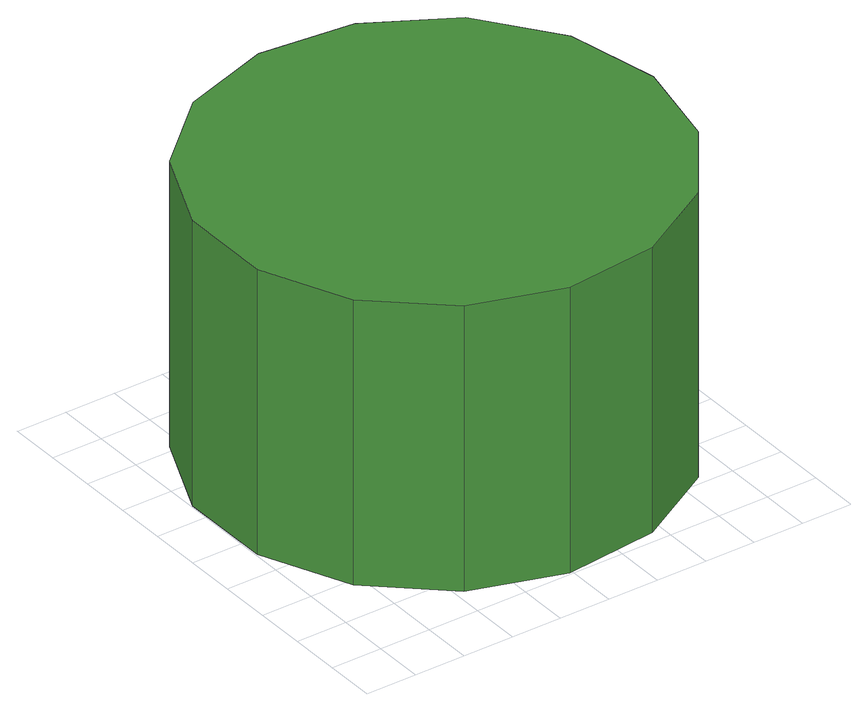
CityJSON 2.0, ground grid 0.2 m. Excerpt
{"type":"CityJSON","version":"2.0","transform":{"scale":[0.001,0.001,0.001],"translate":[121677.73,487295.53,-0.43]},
"CityObjects":{
"tree1":{"type":"SolitaryVegetationObject","attributes":{"function":"something"},"geometry":[{"type":"MultiSurface","lod":"1","boundaries":[[[0,1,2,3,4,5,6,7,8,9,10,11,12,13,14]],[[15,16,17,18,19,20,21,22,23,24,25,26,27,28,29]],[[0,29,28,1]],[[1,28,27,2]],[[2,27,26,3]],[[3,26,25,4]],[[4,25,24,5]],[[5,24,23,6]],[[6,23,22,7]],[[7,22,21,8]],[[8,21,20,9]],[[9,20,19,10]],[[10,19,18,11]],[[11,18,17,12]],[[12,17,16,13]],[[13,16,15,14]],[[14,15,29,0]]]}]}
},
"vertices":[
[1778,899,1146],[1701,1264,1146],[1482,1565,1146],[1159,1751,1146],[788,1790,1146],[434,1675,1146],[157,1426,1146],[6,1085,1146],[6,713,1146],[157,372,1146],[434,123,1146],[788,8,1146],[1159,47,1146],[1482,233,1146],[1701,535,1146],[1701,535,7],[1482,233,7],[1159,47,7],[788,8,7],[434,123,7],[157,372,7],[6,713,7],[6,1085,7],[157,1426,7],[434,1675,7],[788,1790,7],[1159,1751,7],[1482,1565,7],[1701,1264,7],[1778,899,7]
]}
